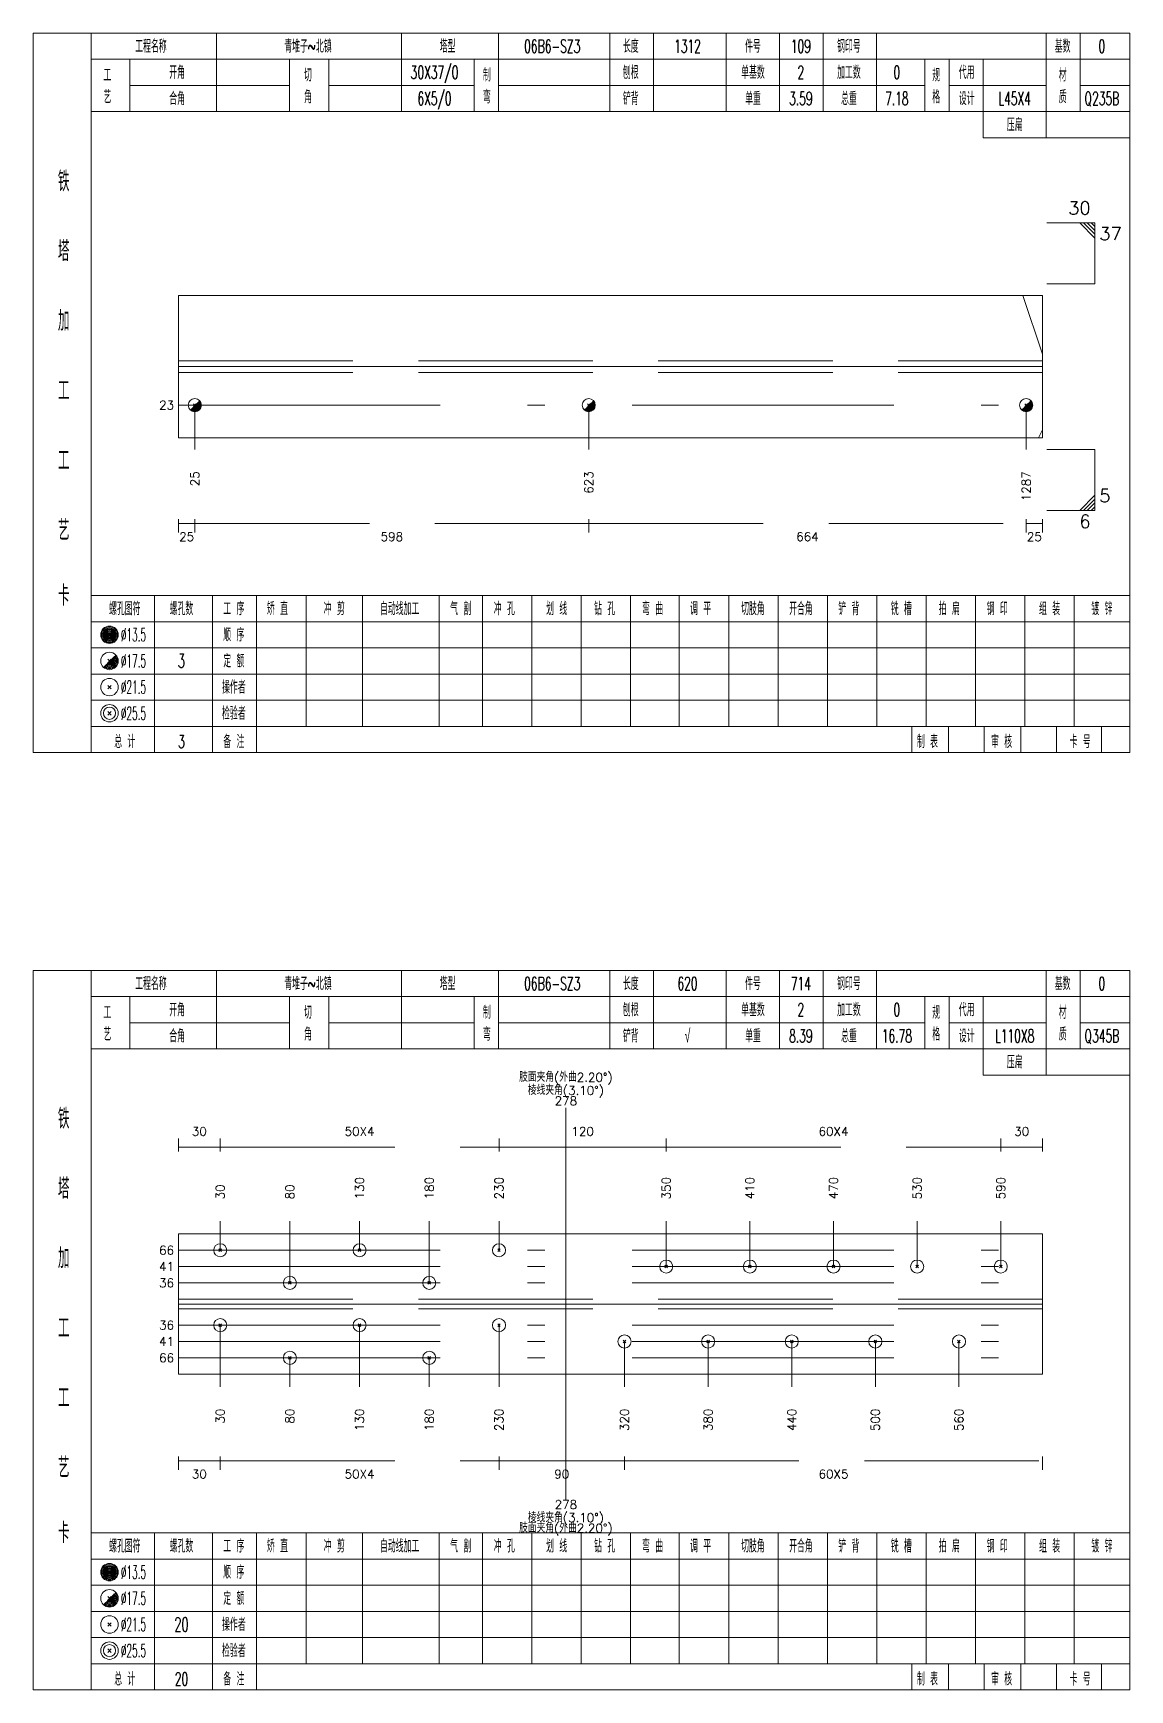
# Model space of a CAD drawing. Extents: x 0 to 30090, y 0 to 380.
# Drawn here: x 1808.4 to 2059.8, y 0 to 380 of the extents above; entities that cross this region are included whole.
import ezdxf
from ezdxf.enums import TextEntityAlignment as Align

# ---------------------------------------------------------------- set-up
doc = ezdxf.new("R2010")
doc.units = 0
doc.header["$LTSCALE"] = 20
doc.header["$MEASUREMENT"] = 0
for name, pattern in [('一点画线', [5.2, 3, -1, 0.2, -1]), ('制弯线', [5.9, 4, -0.5, 0.2, -0.5, 0.2, -0.5]), ('虚线', [2.75, 2, -0.75])]:
    doc.linetypes.add(name, pattern=pattern)
doc.layers.get('0').update_dxf_attribs({"linetype": 'CONTINUOUS', "lineweight": 25})
for name, color, linetype, lineweight in [('1', 7, 'CONTINUOUS', 25), ('4', 7, 'CONTINUOUS', 25), ('5', 7, 'CONTINUOUS', 25)]:
    doc.layers.add(name, color=color, linetype=linetype, lineweight=lineweight)
doc.styles.get("Standard").update_dxf_attribs({"font": 'simplex', "width": 0.7, "bigfont": 'gbhzfs.shx'})

# ---------------------------------------------------------------- blocks, each defined once
blk = doc.blocks.new('孔21.5')
at = {"layer": '5', "color": 7, "linetype": 'Continuous', "lineweight": 13}
for p, q in [((-0.2, -0.2), (0.2, 0.2)), ((-0.2, 0.2), (0.2, -0.2))]:
    blk.add_line(p, q, dxfattribs=at)
blk.add_circle((0, 0), 1, dxfattribs=at)
blk = doc.blocks.new('孔17.5')
at = {"layer": '5', "color": 7, "linetype": 'Continuous', "lineweight": 13}
for p, q in [((-0.2, -0.2), (0.2, 0.2)), ((-0.2, 0.2), (0.2, -0.2))]:
    blk.add_line(p, q, dxfattribs=at)
blk.add_circle((0, 0), 1, dxfattribs=at)
for radius in [0.9, 0.8, 0.7, 0.6, 0.5, 0.4, 0.3, 0.2, 0.1]:
    blk.add_arc((0, 0), radius, 225, 45, dxfattribs=at)

msp = doc.modelspace()

# ---------------------------------------------------------------- linework, layer by layer
at = {"color": 7, "linetype": 'Continuous', "lineweight": 13}
for p, q in [((2051.8, 336.5), (2040.8, 336.5)), ((2048.3, 336.5), (2051.8, 333)), ((2049.18, 336.5), (2051.8, 333.88)), ((2050.05, 336.5), (2051.8, 334.75)), ((2050.93, 336.5), (2051.8, 335.62)), ((2051.8, 322.5), (2051.8, 336.5)), ((2039.8, 306.4), (2035.27, 319.83)), ((2051.8, 322.5), (2040.8, 322.5)), ((1845.47, 294.67), (1845.47, 284.5)), ((1935.77, 294.67), (1935.77, 284.5)), ((2036.03, 294.67), (2036.03, 284.5)), ((2039.8, 288.98), (2038.89, 287.17)), ((2051.8, 284.5), (2040.8, 284.5)), ((2051.8, 284.5), (2051.8, 270.5)), ((2048.3, 270.5), (2051.8, 274)), ((2051.8, 270.5), (2040.8, 270.5)), ((2049.18, 270.5), (2051.8, 273.12)), ((2050.05, 270.5), (2051.8, 272.25)), ((2050.93, 270.5), (2051.8, 271.38)), ((1851.29, 100.84), (1851.29, 107.5)), ((1867.26, 93.34), (1867.26, 107.5)), ((1883.24, 100.84), (1883.24, 107.5)), ((1899.21, 93.34), (1899.21, 107.5)), ((1915.19, 100.84), (1915.19, 107.5)), ((1953.53, 97.09), (1953.53, 107.5)), ((1972.7, 97.09), (1972.7, 107.5)), ((1991.87, 97.09), (1991.87, 107.5)), ((2011.04, 97.09), (2011.04, 107.5)), ((2030.21, 97.09), (2030.21, 107.5)), ((1851.29, 83.66), (1851.29, 69.5)), ((1883.24, 83.66), (1883.24, 69.5)), ((1915.19, 83.66), (1915.19, 69.5)), ((1943.95, 79.91), (1943.95, 69.5)), ((1963.12, 79.91), (1963.12, 69.5)), ((1982.29, 79.91), (1982.29, 69.5)), ((2001.46, 79.91), (2001.46, 69.5)), ((2020.63, 79.91), (2020.63, 69.5)), ((1867.26, 76.16), (1867.26, 69.5)), ((1899.21, 76.16), (1899.21, 69.5))]:
    msp.add_line(p, q, dxfattribs=at)
at = {"color": 7, "linetype": 'Continuous', "lineweight": 18}
for p, q in [((1841.7, 319.83), (1841.7, 287.17)), ((1841.7, 319.83), (2039.8, 319.83)), ((2039.8, 319.83), (2039.8, 287.17)), ((1841.7, 303.5), (2039.8, 303.5)), ((1841.7, 104.59), (1841.7, 72.41)), ((1841.7, 104.59), (2039.8, 104.59)), ((2039.8, 104.59), (2039.8, 72.41)), ((1841.7, 88.5), (2039.8, 88.5))]:
    msp.add_line(p, q, dxfattribs=at)
at = {"color": 1, "linetype": '虚线', "lineweight": 18}
for p, q in [((1841.7, 304.83), (2039.8, 304.83)), ((1841.7, 302.17), (2039.8, 302.17)), ((1841.7, 89.59), (2039.8, 89.59)), ((1841.7, 87.41), (2039.8, 87.41))]:
    msp.add_line(p, q, dxfattribs=at)
at = {"color": 3, "linetype": '一点画线', "lineweight": 13}
for p, q in [((1841.7, 294.67), (2039.8, 294.67)), ((1841.7, 100.84), (2039.8, 100.84)), ((1841.7, 97.09), (2039.8, 97.09)), ((1841.7, 93.34), (2039.8, 93.34)), ((1841.7, 83.66), (2039.8, 83.66)), ((1841.7, 79.91), (2039.8, 79.91)), ((1841.7, 76.16), (2039.8, 76.16))]:
    msp.add_line(p, q, dxfattribs=at)
at = {"color": 8, "linetype": '虚线', "lineweight": 9}
for p, q in [((1841.7, 268.5), (1841.7, 265.5)), ((1841.7, 267.5), (1845.47, 267.5)), ((1845.47, 268.5), (1845.47, 265.5)), ((1845.47, 268.5), (1845.47, 265.5)), ((1845.47, 267.5), (1935.77, 267.5)), ((1935.77, 268.5), (1935.77, 265.5)), ((1935.77, 268.5), (1935.77, 265.5)), ((1935.77, 267.5), (2036.03, 267.5)), ((2036.03, 268.5), (2036.03, 265.5)), ((2036.03, 268.5), (2036.03, 265.5)), ((2036.03, 267.5), (2039.8, 267.5)), ((2039.8, 268.5), (2039.8, 265.5)), ((1841.7, 123.5), (1841.7, 126.5)), ((1851.29, 123.5), (1851.29, 126.5)), ((1851.29, 123.5), (1851.29, 126.5)), ((1915.19, 123.5), (1915.19, 126.5)), ((1915.19, 123.5), (1915.19, 126.5)), ((1953.53, 123.5), (1953.53, 126.5)), ((1953.53, 123.5), (1953.53, 126.5)), ((2030.21, 123.5), (2030.21, 126.5)), ((2030.21, 123.5), (2030.21, 126.5)), ((2039.8, 123.5), (2039.8, 126.5)), ((1841.7, 124.5), (1851.29, 124.5)), ((1851.29, 124.5), (1915.19, 124.5)), ((1915.19, 124.5), (1953.53, 124.5)), ((1953.53, 124.5), (2030.21, 124.5)), ((2030.21, 124.5), (2039.8, 124.5)), ((1841.7, 53.5), (1841.7, 50.5)), ((1851.29, 53.5), (1851.29, 50.5)), ((1851.29, 53.5), (1851.29, 50.5)), ((1915.19, 53.5), (1915.19, 50.5)), ((1915.19, 53.5), (1915.19, 50.5)), ((1943.95, 53.5), (1943.95, 50.5)), ((1943.95, 53.5), (1943.95, 50.5)), ((2039.8, 53.5), (2039.8, 50.5)), ((1841.7, 52.5), (1851.29, 52.5)), ((1851.29, 52.5), (1915.19, 52.5)), ((1915.19, 52.5), (1943.95, 52.5)), ((1943.95, 52.5), (2039.8, 52.5))]:
    msp.add_line(p, q, dxfattribs=at)
at = {"color": 190, "linetype": '制弯线', "lineweight": 13}
for q in [(1930.53, 133.5), (1930.53, 43.5)]:
    msp.add_line((1930.53, 88.5), q, dxfattribs=at)
at = {"layer": '1', "color": 7, "linetype": 'Continuous', "lineweight": 18}
for p, q in [((1841.7, 287.17), (2039.8, 287.17)), ((1841.7, 72.41), (2039.8, 72.41))]:
    msp.add_line(p, q, dxfattribs=at)
at = {"layer": '4', "color": 1, "linetype": 'Continuous', "lineweight": 18}
for p, q in [((1821.7, 215), (1821.7, 380)), ((1850.4, 362), (1850.4, 380)), ((1892.8, 362), (1892.8, 380)), ((1915.1, 362), (1915.1, 380)), ((1940.6, 362), (1940.6, 380)), ((1950.6, 362), (1950.6, 380)), ((1967.3, 362), (1967.3, 380)), ((1979.5, 362), (1979.5, 380)), ((1989.5, 362), (1989.5, 380)), ((2001.7, 362), (2001.7, 380)), ((2040.6, 356), (2040.6, 380)), ((2048.4, 362), (2048.4, 380)), ((1821.7, 374), (2059.8, 374)), ((1830.6, 362), (1830.6, 374)), ((1867.2, 362), (1867.2, 374)), ((1876.2, 362), (1876.2, 374)), ((1909.5, 362), (1909.5, 374)), ((2012.8, 362), (2012.8, 374)), ((2018.4, 362), (2018.4, 374)), ((2026.2, 356), (2026.2, 374)), ((1830.6, 368), (1867.2, 368)), ((1876.2, 368), (1909.5, 368)), ((1915.1, 368), (2012.8, 368)), ((2018.4, 368), (2040.6, 368)), ((2048.4, 368), (2059.8, 368)), ((1821.7, 362), (2059.8, 362)), ((2026.2, 356), (2059.8, 356)), ((1821.7, 251), (2059.8, 251)), ((1836.2, 215), (1836.2, 251)), ((1849.5, 215), (1849.5, 251)), ((1859.6, 215), (1859.6, 251)), ((1871, 221), (1871, 251)), ((1883.9, 221), (1883.9, 251)), ((1901.5, 221), (1901.5, 251)), ((1911.4, 221), (1911.4, 251)), ((1922.7, 221), (1922.7, 251)), ((1934, 221), (1934, 251)), ((1945.3, 221), (1945.3, 251)), ((1956.5, 221), (1956.5, 251)), ((1967.9, 221), (1967.9, 251)), ((1979.2, 221), (1979.2, 251)), ((1990.5, 221), (1990.5, 251)), ((2001.8, 221), (2001.8, 251)), ((2013.1, 221), (2013.1, 251)), ((2024.4, 221), (2024.4, 251)), ((2035.7, 221), (2035.7, 251)), ((2047, 221), (2047, 251)), ((1821.7, 245), (2059.8, 245)), ((1821.7, 239), (2059.8, 239)), ((1821.7, 233), (2059.8, 233)), ((1821.7, 227), (2059.8, 227)), ((1821.7, 221), (2059.8, 221)), ((2009.8, 215), (2009.8, 221)), ((2018.2, 215), (2018.2, 221)), ((2026.4, 215), (2026.4, 221)), ((2034.8, 215), (2034.8, 221)), ((2043, 215), (2043, 221)), ((2053.3, 215), (2053.3, 221)), ((1821.7, 0), (1821.7, 165)), ((1850.4, 147), (1850.4, 165)), ((1892.8, 147), (1892.8, 165)), ((1915.1, 147), (1915.1, 165)), ((1940.6, 147), (1940.6, 165)), ((1950.6, 147), (1950.6, 165)), ((1967.3, 147), (1967.3, 165)), ((1979.5, 147), (1979.5, 165)), ((1989.5, 147), (1989.5, 165)), ((2001.7, 147), (2001.7, 165)), ((2040.6, 141), (2040.6, 165)), ((2048.4, 147), (2048.4, 165)), ((1821.7, 159), (2059.8, 159)), ((1830.6, 147), (1830.6, 159)), ((1867.2, 147), (1867.2, 159)), ((1876.2, 147), (1876.2, 159)), ((1909.5, 147), (1909.5, 159)), ((2012.8, 147), (2012.8, 159)), ((2018.4, 147), (2018.4, 159)), ((2026.2, 141), (2026.2, 159)), ((1830.6, 153), (1867.2, 153)), ((1876.2, 153), (1909.5, 153)), ((1915.1, 153), (2012.8, 153)), ((2018.4, 153), (2040.6, 153)), ((2048.4, 153), (2059.8, 153)), ((1821.7, 147), (2059.8, 147)), ((2026.2, 141), (2059.8, 141)), ((1821.7, 36), (2059.8, 36)), ((1836.2, 0), (1836.2, 36)), ((1849.5, 0), (1849.5, 36)), ((1859.6, 0), (1859.6, 36)), ((1871, 6), (1871, 36)), ((1883.9, 6), (1883.9, 36)), ((1901.5, 6), (1901.5, 36)), ((1911.4, 6), (1911.4, 36)), ((1922.7, 6), (1922.7, 36)), ((1934, 6), (1934, 36)), ((1945.3, 6), (1945.3, 36)), ((1956.5, 6), (1956.5, 36)), ((1967.9, 6), (1967.9, 36)), ((1979.2, 6), (1979.2, 36)), ((1990.5, 6), (1990.5, 36)), ((2001.8, 6), (2001.8, 36)), ((2013.1, 6), (2013.1, 36)), ((2024.4, 6), (2024.4, 36)), ((2035.7, 6), (2035.7, 36)), ((2047, 6), (2047, 36)), ((1821.7, 30), (2059.8, 30)), ((1821.7, 24), (2059.8, 24)), ((1821.7, 18), (2059.8, 18)), ((1821.7, 12), (2059.8, 12)), ((1821.7, 6), (2059.8, 6)), ((2009.8, 0), (2009.8, 6)), ((2018.2, 0), (2018.2, 6)), ((2026.4, 0), (2026.4, 6)), ((2034.8, 0), (2034.8, 6)), ((2043, 0), (2043, 6)), ((2053.3, 0), (2053.3, 6))]:
    msp.add_line(p, q, dxfattribs=at)
at = {"layer": '4', "color": 7, "linetype": 'Continuous', "lineweight": 13}
for p, q in [((1825.7, 241.8), (1826.1, 242.2)), ((1826.1, 241.8), (1825.7, 242.2)), ((1825.5, 235.6), (1826.3, 236.4)), ((1825.5, 236.4), (1826.3, 235.6)), ((1825.5, 229.6), (1826.3, 230.4)), ((1825.5, 230.4), (1826.3, 229.6)), ((1825.5, 223.6), (1826.3, 224.4)), ((1825.5, 224.4), (1826.3, 223.6)), ((1825.7, 26.8), (1826.1, 27.2)), ((1826.1, 26.8), (1825.7, 27.2)), ((1825.5, 20.6), (1826.3, 21.4)), ((1825.5, 21.4), (1826.3, 20.6)), ((1825.5, 14.6), (1826.3, 15.4)), ((1825.5, 15.4), (1826.3, 14.6)), ((1825.5, 8.6), (1826.3, 9.4)), ((1825.5, 9.4), (1826.3, 8.6))]:
    msp.add_line(p, q, dxfattribs=at)
at = {"layer": '4', "color": 1, "linetype": 'Continuous', "lineweight": 18}
for points in [[(1808.4, 380), (1808.4, 215), (2059.8, 215), (2059.8, 380)], [(1808.4, 165), (1808.4, 0), (2059.8, 0), (2059.8, 165)]]:
    msp.add_lwpolyline(points, close=True, dxfattribs=at)
at = {"layer": '4', "color": 7, "linetype": 'Continuous', "lineweight": 13}
for centre, radius in [((1825.9, 242), 2), ((1825.9, 242), 1.8), ((1825.9, 242), 1.6), ((1825.9, 242), 1.4), ((1825.9, 242), 1.2), ((1825.9, 242), 1), ((1825.9, 242), 0.8), ((1825.9, 242), 0.6), ((1825.9, 242), 0.4), ((1825.9, 242), 0.2), ((1825.9, 236), 2), ((1825.9, 230), 2), ((1825.9, 224), 2), ((1825.9, 224), 1.4), ((1825.9, 27), 2), ((1825.9, 27), 1.8), ((1825.9, 27), 1.6), ((1825.9, 27), 1.4), ((1825.9, 27), 1.2), ((1825.9, 27), 1), ((1825.9, 27), 0.8), ((1825.9, 27), 0.6), ((1825.9, 27), 0.4), ((1825.9, 27), 0.2), ((1825.9, 21), 2), ((1825.9, 15), 2), ((1825.9, 9), 2), ((1825.9, 9), 1.4)]:
    msp.add_circle(centre, radius, dxfattribs=at)
for centre, radius in [((1825.9, 236), 1.8), ((1825.9, 236), 1.6), ((1825.9, 236), 1.4), ((1825.9, 236), 1.2), ((1825.9, 236), 1), ((1825.9, 236), 0.8), ((1825.9, 236), 0.6), ((1825.9, 236), 0.4), ((1825.9, 236), 0.2), ((1825.9, 21), 1.8), ((1825.9, 21), 1.6), ((1825.9, 21), 1.4), ((1825.9, 21), 1.2), ((1825.9, 21), 1), ((1825.9, 21), 0.8), ((1825.9, 21), 0.6), ((1825.9, 21), 0.4), ((1825.9, 21), 0.2)]:
    msp.add_arc(centre, radius, 225, 45, dxfattribs=at)

# ---------------------------------------------------------------- block references
at = {"color": 7, "linetype": 'Continuous', "lineweight": 13, "xscale": 1.5, "yscale": 1.5, "zscale": 1.5}
for p in [(1851.29, 100.84), (1883.24, 100.84), (1915.19, 100.84), (1953.53, 97.09), (1972.7, 97.09), (1991.87, 97.09), (2011.04, 97.09), (2030.21, 97.09), (1867.26, 93.34), (1899.21, 93.34)]:
    msp.add_blockref('孔21.5', p, dxfattribs=at)
at = {"layer": '1', "color": 7, "linetype": 'Continuous', "lineweight": 13, "xscale": 1.5, "yscale": 1.5, "zscale": 1.5}
for name, p in [('孔17.5', (1845.47, 294.67)), ('孔17.5', (1935.77, 294.67)), ('孔17.5', (2036.03, 294.67)), ('孔21.5', (1851.29, 83.66)), ('孔21.5', (1883.24, 83.66)), ('孔21.5', (1915.19, 83.66)), ('孔21.5', (1943.95, 79.91)), ('孔21.5', (1963.12, 79.91)), ('孔21.5', (1982.29, 79.91)), ('孔21.5', (2001.46, 79.91)), ('孔21.5', (2020.63, 79.91)), ('孔21.5', (1867.26, 76.16)), ('孔21.5', (1899.21, 76.16))]:
    msp.add_blockref(name, p, dxfattribs=at)

# ---------------------------------------------------------------- texts
at = {"color": 7, "linetype": 'Continuous', "lineweight": 13}
msp.add_text('30', height=3, dxfattribs=at).set_placement((2050.8, 337.5), align=Align.BOTTOM_RIGHT)
msp.add_text('37', height=3, dxfattribs=at).set_placement((2052.8, 335.5), align=Align.TOP_LEFT)
for s, p in [('23', (1840.7, 294.67)), ('66', (1840.7, 100.84)), ('41', (1840.7, 97.09)), ('36', (1840.7, 93.34)), ('36', (1840.7, 83.66)), ('41', (1840.7, 79.91)), ('66', (1840.7, 76.16))]:
    msp.add_text(s, height=2, dxfattribs=at).set_placement(p, align=Align.MIDDLE_RIGHT)
msp.add_text('5', height=3, dxfattribs=at).set_placement((2052.8, 271.5), align=Align.BOTTOM_LEFT)
msp.add_text('6', height=3, dxfattribs=at).set_placement((2050.8, 269.5), align=Align.TOP_RIGHT)
at = {"color": 8, "linetype": 'Continuous', "lineweight": 9}
for s, p in [('25', (1843.59, 265.5)), ('598', (1890.62, 265.5)), ('664', (1985.9, 265.5)), ('25', (2037.91, 265.5)), ('30', (1846.49, 50.5)), ('50X4', (1883.24, 50.5)), ('90', (1929.57, 50.5)), ('60X5', (1991.87, 50.5))]:
    msp.add_text(s, height=2, dxfattribs=at).set_placement(p, align=Align.TOP_CENTER)
at = {"color": 7, "linetype": 'Continuous', "lineweight": 13}
for s, p in [('肢面夹角(外曲2.20%%d)', (1930.53, 141.5)), ('278', (1930.53, 43.5))]:
    msp.add_text(s, height=2, dxfattribs=at).set_placement(p, align=Align.TOP_CENTER)
for p in [(1930.53, 137.5), (1930.53, 39.5)]:
    msp.add_text('棱线夹角(3.10%%d)', height=2, dxfattribs=at).set_placement(p, align=Align.MIDDLE_CENTER)
for s, p in [('278', (1930.53, 133.5)), ('肢面夹角(外曲2.20%%d)', (1930.53, 35.5))]:
    msp.add_text(s, height=2, dxfattribs=at).set_placement(p, align=Align.BOTTOM_CENTER)
at = {"color": 8, "linetype": 'Continuous', "lineweight": 9}
for s, p in [('30', (1846.49, 126.5)), ('50X4', (1883.24, 126.5)), ('120', (1934.36, 126.5)), ('60X4', (1991.87, 126.5)), ('30', (2035.01, 126.5))]:
    msp.add_text(s, height=2, dxfattribs=at).set_placement(p, align=Align.BOTTOM_CENTER)
at = {"color": 7, "linetype": 'Continuous', "lineweight": 13}
for s, p in [('30', (1851.29, 112.5)), ('80', (1867.26, 112.5)), ('130', (1883.24, 112.5)), ('180', (1899.21, 112.5)), ('230', (1915.19, 112.5)), ('350', (1953.53, 112.5)), ('410', (1972.7, 112.5)), ('470', (1991.87, 112.5)), ('530', (2011.04, 112.5)), ('590', (2030.21, 112.5))]:
    msp.add_text(s, height=2, rotation=90, dxfattribs=at).set_placement(p, align=Align.MIDDLE_LEFT)
at = {"layer": '1', "color": 7, "linetype": 'Continuous', "lineweight": 13}
for s, p in [('25', (1845.47, 279.5)), ('623', (1935.77, 279.5)), ('1287', (2036.03, 279.5)), ('30', (1851.29, 64.5)), ('80', (1867.26, 64.5)), ('130', (1883.24, 64.5)), ('180', (1899.21, 64.5)), ('230', (1915.19, 64.5)), ('320', (1943.95, 64.5)), ('380', (1963.12, 64.5)), ('440', (1982.29, 64.5)), ('500', (2001.46, 64.5)), ('560', (2020.63, 64.5))]:
    msp.add_text(s, height=2, rotation=90, dxfattribs=at).set_placement(p, align=Align.MIDDLE_RIGHT)
at = {"layer": '4', "color": 1, "linetype": 'Continuous', "lineweight": 13}
for s, height, width, p in [('工程名称', 3, 0.6, (1835.4, 377)), ('青堆子~北镇', 3, 0.6, (1871.4, 377)), ('塔型', 3, 0.6, (1903.4, 377)), ('06B6-SZ3', 3, 0.6, (1927.4, 377)), ('长度', 3, 0.6, (1945.4, 377)), ('1312', 3, 0.6, (1958.4, 377)), ('件号', 3, 0.6, (1973.4, 377)), ('109', 3, 0.6, (1984.4, 377)), ('钢印号', 3, 0.6, (1995.4, 377)), ('基数', 3, 0.6, (2044.4, 377)), ('0', 3, 0.6, (2053.4, 377)), ('开角', 3, 0.6, (1841.4, 371)), ('30X37/0', 3, 0.6, (1900.4, 371)), ('刨根', 3, 0.6, (1945.4, 371)), ('单基数', 3, 0.6, (1973.4, 371)), ('2', 3, 0.6, (1984.4, 371)), ('加工数', 3, 0.6, (1995.4, 371)), ('0', 3, 0.6, (2006.4, 371)), ('代用', 3, 0.6, (2022.4, 371)), ('工', 3, 0.6, (1825.4, 370.4)), ('切', 3, 0.6, (1871.4, 370.4)), ('制', 3, 0.6, (1912.4, 370.4)), ('规', 3, 0.6, (2015.4, 370.4)), ('材', 3, 0.6, (2044.4, 370.4)), ('艺', 3, 0.6, (1825.4, 365.4)), ('合角', 3, 0.6, (1841.4, 365)), ('角', 3, 0.6, (1871.4, 365.4)), ('6X5/0', 3, 0.6, (1900.4, 365)), ('弯', 3, 0.6, (1912.4, 365.4)), ('铲背', 3, 0.6, (1945.4, 365)), ('单重', 3, 0.6, (1973.4, 365)), ('3.59', 3, 0.6, (1984.4, 365)), ('总重', 3, 0.6, (1995.4, 365)), ('7.18', 3, 0.6, (2006.4, 365)), ('格', 3, 0.6, (2015.4, 365.4)), ('设计', 3, 0.6, (2022.4, 365)), ('L45X4', 3, 0.6, (2033.4, 365)), ('质', 3, 0.6, (2044.4, 365.4)), ('Q235B', 3, 0.6, (2053.4, 365)), ('压扁', 3, 0.6, (2033.4, 359)), ('铁', 4.6, 0.8, (1815.4, 346)), ('塔', 4.6, 0.8, (1815.4, 330)), ('加', 4.6, 0.8, (1815.4, 314)), ('工', 4.6, 0.8, (1815.4, 298)), ('工', 4.6, 0.8, (1815.4, 282)), ('艺', 4.6, 0.8, (1815.4, 266)), ('卡', 4.6, 0.8, (1815.4, 251)), ('螺孔图符', 3, 0.6, (1829.4, 248)), ('螺孔数', 3, 0.6, (1842.4, 248)), ('工 序', 3, 0.6, (1854.4, 248)), ('矫 直', 3, 0.6, (1864.4, 248)), ('冲 剪', 3, 0.6, (1877.4, 248)), ('自动线加工', 3, 0.6, (1892.4, 248)), ('气 割', 3, 0.6, (1906.4, 248)), ('冲 孔', 3, 0.6, (1916.4, 248)), ('划 线', 3, 0.6, (1928.4, 248)), ('钻 孔', 3, 0.6, (1939.4, 248)), ('弯 曲', 3, 0.6, (1950.4, 248)), ('调 平', 3, 0.6, (1961.4, 248)), ('切肢角', 3, 0.6, (1973.4, 248)), ('开合角', 3, 0.6, (1984.4, 248)), ('铲 背', 3, 0.6, (1995.4, 248)), ('铣 槽', 3, 0.6, (2007.4, 248)), ('拍 扁', 3, 0.6, (2018.4, 248)), ('钢 印', 3, 0.6, (2029.4, 248)), ('组 装', 3, 0.6, (2041.4, 248)), ('镀 锌', 3, 0.6, (2053.4, 248)), ('%%C13.5', 3, 0.5, (1831.4, 242)), ('顺 序', 3, 0.6, (1854.4, 242)), ('%%C17.5', 3, 0.5, (1831.4, 236)), ('3', 3.2, 0.6, (1842.4, 236)), ('定 额', 3, 0.6, (1854.4, 236)), ('操作者', 3, 0.6, (1854.4, 230)), ('%%C21.5', 3, 0.5, (1831.4, 230)), ('%%C25.5', 3, 0.5, (1831.4, 224)), ('检验者', 3, 0.6, (1854.4, 224)), ('总 计', 3, 0.6, (1829.4, 217.5)), ('3', 3, 0.6, (1842.4, 217.5)), ('备 注', 3, 0.6, (1854.4, 217.5)), ('制 表', 3, 0.6, (2013.4, 217.5)), ('审 核', 3, 0.6, (2030.4, 217.5)), ('卡 号', 3, 0.6, (2048.4, 217.5)), ('工程名称', 3, 0.6, (1835.4, 162)), ('青堆子~北镇', 3, 0.6, (1871.4, 162)), ('塔型', 3, 0.6, (1903.4, 162)), ('06B6-SZ3', 3, 0.6, (1927.4, 162)), ('长度', 3, 0.6, (1945.4, 162)), ('620', 3, 0.6, (1958.4, 162)), ('件号', 3, 0.6, (1973.4, 162)), ('714', 3, 0.6, (1984.4, 162)), ('钢印号', 3, 0.6, (1995.4, 162)), ('基数', 3, 0.6, (2044.4, 162)), ('0', 3, 0.6, (2053.4, 162)), ('工', 3, 0.6, (1825.4, 155.4)), ('开角', 3, 0.6, (1841.4, 156)), ('切', 3, 0.6, (1871.4, 155.4)), ('制', 3, 0.6, (1912.4, 155.4)), ('刨根', 3, 0.6, (1945.4, 156)), ('单基数', 3, 0.6, (1973.4, 156)), ('2', 3, 0.6, (1984.4, 156)), ('加工数', 3, 0.6, (1995.4, 156)), ('0', 3, 0.6, (2006.4, 156)), ('规', 3, 0.6, (2015.4, 155.4)), ('代用', 3, 0.6, (2022.4, 156)), ('材', 3, 0.6, (2044.4, 155.4)), ('艺', 3, 0.6, (1825.4, 150.4)), ('角', 3, 0.6, (1871.4, 150.4)), ('弯', 3, 0.6, (1912.4, 150.4)), ('格', 3, 0.6, (2015.4, 150.4)), ('质', 3, 0.6, (2044.4, 150.4)), ('合角', 3, 0.6, (1841.4, 150)), ('铲背', 3, 0.6, (1945.4, 150)), ('√', 3, 0.6, (1958.4, 150)), ('单重', 3, 0.6, (1973.4, 150)), ('8.39', 3, 0.6, (1984.4, 150)), ('总重', 3, 0.6, (1995.4, 150)), ('16.78', 3, 0.6, (2006.4, 150)), ('设计', 3, 0.6, (2022.4, 150)), ('L110X8', 3, 0.6, (2033.4, 150)), ('Q345B', 3, 0.6, (2053.4, 150)), ('压扁', 3, 0.6, (2033.4, 144)), ('铁', 4.6, 0.8, (1815.4, 131)), ('塔', 4.6, 0.8, (1815.4, 115)), ('加', 4.6, 0.8, (1815.4, 99)), ('工', 4.6, 0.8, (1815.4, 83)), ('工', 4.6, 0.8, (1815.4, 67)), ('艺', 4.6, 0.8, (1815.4, 51)), ('卡', 4.6, 0.8, (1815.4, 36)), ('螺孔图符', 3, 0.6, (1829.4, 33)), ('螺孔数', 3, 0.6, (1842.4, 33)), ('工 序', 3, 0.6, (1854.4, 33)), ('矫 直', 3, 0.6, (1864.4, 33)), ('冲 剪', 3, 0.6, (1877.4, 33)), ('自动线加工', 3, 0.6, (1892.4, 33)), ('气 割', 3, 0.6, (1906.4, 33)), ('冲 孔', 3, 0.6, (1916.4, 33)), ('划 线', 3, 0.6, (1928.4, 33)), ('钻 孔', 3, 0.6, (1939.4, 33)), ('弯 曲', 3, 0.6, (1950.4, 33)), ('调 平', 3, 0.6, (1961.4, 33)), ('切肢角', 3, 0.6, (1973.4, 33)), ('开合角', 3, 0.6, (1984.4, 33)), ('铲 背', 3, 0.6, (1995.4, 33)), ('铣 槽', 3, 0.6, (2007.4, 33)), ('拍 扁', 3, 0.6, (2018.4, 33)), ('钢 印', 3, 0.6, (2029.4, 33)), ('组 装', 3, 0.6, (2041.4, 33)), ('镀 锌', 3, 0.6, (2053.4, 33)), ('%%C13.5', 3, 0.5, (1831.4, 27)), ('顺 序', 3, 0.6, (1854.4, 27)), ('定 额', 3, 0.6, (1854.4, 21)), ('%%C17.5', 3, 0.5, (1831.4, 21)), ('%%C21.5', 3, 0.5, (1831.4, 15)), ('20', 3.2, 0.6, (1842.4, 15)), ('操作者', 3, 0.6, (1854.4, 15)), ('%%C25.5', 3, 0.5, (1831.4, 9)), ('检验者', 3, 0.6, (1854.4, 9)), ('总 计', 3, 0.6, (1829.4, 2.5)), ('20', 3, 0.6, (1842.4, 2.5)), ('备 注', 3, 0.6, (1854.4, 2.5)), ('制 表', 3, 0.6, (2013.4, 2.5)), ('审 核', 3, 0.6, (2030.4, 2.5)), ('卡 号', 3, 0.6, (2048.4, 2.5))]:
    msp.add_text(s, height=height, dxfattribs=dict(at, width=width)).set_placement(p, align=Align.MIDDLE_CENTER)

doc.saveas('drawing.dxf')
